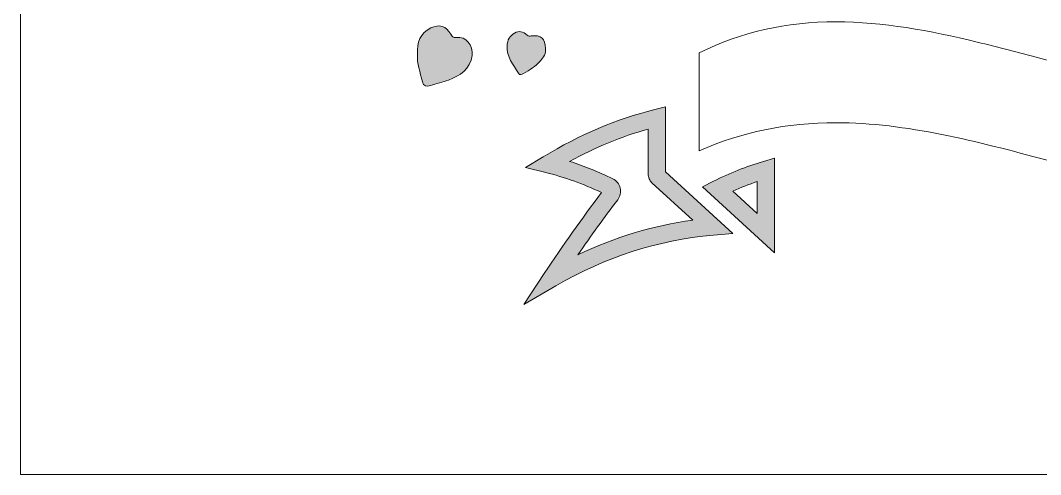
# Model space of a CAD drawing. Header units: inches. Extents: x 0 to 12, y -12 to 0.
# Drawn here: x 0 to 5.99, y -12 to -9.33 of the extents above; entities that cross this region are included whole.
import ezdxf

# ---------------------------------------------------------------- set-up
doc = ezdxf.new("R2010")
doc.units = ezdxf.units.IN
doc.header["$MEASUREMENT"] = 0
doc.layers.add('Layer 1', color=7, linetype='Continuous')

# ---------------------------------------------------------------- blocks, each defined once
blk = doc.blocks.new('block 2')
at = {"layer": 'Layer 1', "true_color": 0xffffff}
h = blk.add_hatch(color=7, dxfattribs=at)
h.dxf.hatch_style = 2
edge = h.paths.add_edge_path()
edge.add_spline(control_points=[(2.562, -9.431), (2.5406, -9.4347), (2.536, -9.4269), (2.5279, -9.4116), (2.5033, -9.3649), (2.4575, -9.3511), (2.4112, -9.3751), (2.3499, -9.4069), (2.3273, -9.4593), (2.3327, -9.5291), (2.3281, -9.5835), (2.3489, -9.6366), (2.362, -9.691), (2.3684, -9.7174), (2.3862, -9.7209), (2.4087, -9.7142), (2.4441, -9.7036), (2.4799, -9.6938), (2.5146, -9.6813), (2.5843, -9.6561), (2.6422, -9.6183), (2.6539, -9.5371), (2.6624, -9.4779), (2.6153, -9.4219), (2.562, -9.431)], knot_values=[0, 0, 0, 0, 1, 1, 1, 2, 2, 2, 3, 3, 3, 4, 4, 4, 5, 5, 5, 6, 6, 6, 7, 7, 7, 8, 8, 8, 8], degree=3, periodic=1)
h = blk.add_hatch(color=7, dxfattribs=at)
h.dxf.hatch_style = 2
edge = h.paths.add_edge_path()
edge.add_spline(control_points=[(3.0848, -9.4965), (3.0845, -9.4379), (3.0584, -9.4151), (3.0014, -9.4219), (2.9919, -9.4231), (2.9835, -9.4243), (2.9765, -9.4171), (2.9546, -9.3946), (2.9276, -9.3915), (2.9025, -9.4055), (2.875, -9.4209), (2.8607, -9.4467), (2.859, -9.4805), (2.8557, -9.5454), (2.8948, -9.5917), (2.9255, -9.642), (2.9339, -9.6557), (2.9456, -9.6483), (2.955, -9.6432), (2.9915, -9.6233), (3.0264, -9.6004), (3.0544, -9.5694), (3.0733, -9.5484), (3.0884, -9.5242), (3.0848, -9.4965)], knot_values=[0, 0, 0, 0, 1, 1, 1, 2, 2, 2, 3, 3, 3, 4, 4, 4, 5, 5, 5, 6, 6, 6, 7, 7, 7, 8, 8, 8, 8], degree=3, periodic=1)
h = blk.add_hatch(color=7, dxfattribs=at)
h.dxf.hatch_style = 2
edge = h.paths.add_edge_path()
edge.add_spline(control_points=[(3.7889, -9.8389), (3.7889, -9.8389), (3.726, -9.8544), (3.726, -9.8544), (3.5004, -9.9106), (3.2863, -10.0014), (3.0718, -10.1324), (3.0718, -10.1324), (2.968, -10.1958), (2.968, -10.1958), (2.968, -10.1958), (3.0859, -10.2248), (3.0859, -10.2248), (3.1942, -10.2516), (3.3046, -10.2911), (3.4139, -10.3426), (3.2986, -10.4954), (3.1883, -10.6514), (3.0772, -10.8192), (3.0772, -10.8192), (2.9578, -10.9996), (2.9578, -10.9996), (2.9578, -10.9996), (3.1449, -10.8913), (3.1449, -10.8913), (3.4425, -10.7187), (3.7365, -10.6239), (4.0707, -10.593), (4.0707, -10.593), (4.1848, -10.5825), (4.1848, -10.5825), (4.1848, -10.5825), (3.7889, -10.2211), (3.7889, -10.2211), (3.7889, -10.2211), (3.7889, -9.8389), (3.7889, -9.8389)], knot_values=[0, 0, 0, 0, 1, 1, 1, 2, 2, 2, 3, 3, 3, 4, 4, 4, 5, 5, 5, 6, 6, 6, 7, 7, 7, 8, 8, 8, 9, 9, 9, 10, 10, 10, 11, 11, 11, 12, 12, 12, 12], degree=3, periodic=1)
edge = h.paths.add_edge_path()
edge.add_spline(control_points=[(3.9498, -10.505), (3.7143, -10.5379), (3.4913, -10.6049), (3.275, -10.7079), (3.3517, -10.5969), (3.4291, -10.4903), (3.509, -10.3852), (3.5239, -10.3655), (3.5293, -10.3402), (3.5236, -10.3164), (3.5177, -10.2923), (3.5018, -10.2724), (3.4794, -10.2615), (3.3954, -10.2208), (3.311, -10.1868), (3.2266, -10.1596), (3.3782, -10.0764), (3.5303, -10.0137), (3.6876, -9.9694), (3.6876, -9.9694), (3.6876, -10.2299), (3.6876, -10.2299), (3.6876, -10.2363), (3.6883, -10.2425), (3.69, -10.2488), (3.6904, -10.2509), (3.691, -10.2531), (3.6918, -10.2552), (3.6931, -10.2593), (3.6946, -10.263), (3.6969, -10.2676), (3.6978, -10.2694), (3.699, -10.2712), (3.7, -10.2731), (3.7024, -10.2769), (3.705, -10.2802), (3.7078, -10.2836), (3.7084, -10.2844), (3.7092, -10.2851), (3.7098, -10.2857), (3.7098, -10.2857), (3.9498, -10.505), (3.9498, -10.505)], knot_values=[0, 0, 0, 0, 1, 1, 1, 2, 2, 2, 3, 3, 3, 4, 4, 4, 5, 5, 5, 6, 6, 6, 7, 7, 7, 8, 8, 8, 9, 9, 9, 10, 10, 10, 11, 11, 11, 12, 12, 12, 13, 13, 13, 14, 14, 14, 14], degree=3, periodic=1)
h = blk.add_hatch(color=7, dxfattribs=at)
h.dxf.hatch_style = 2
edge = h.paths.add_edge_path()
edge.add_spline(control_points=[(4.0717, -10.2763), (4.0717, -10.2763), (4.006, -10.3092), (4.006, -10.3092), (4.006, -10.3092), (4.4302, -10.6962), (4.4302, -10.6962), (4.4302, -10.6962), (4.4302, -10.1396), (4.4302, -10.1396), (4.4302, -10.1396), (4.3648, -10.1593), (4.3648, -10.1593), (4.2649, -10.1893), (4.1664, -10.2287), (4.0717, -10.2763)], knot_values=[0, 0, 0, 0, 1, 1, 1, 2, 2, 2, 3, 3, 3, 4, 4, 4, 5, 5, 5, 5], degree=3, periodic=1)
edge = h.paths.add_edge_path()
edge.add_spline(control_points=[(4.3289, -10.4666), (4.3289, -10.4666), (4.1844, -10.3348), (4.1844, -10.3348), (4.2317, -10.3135), (4.2801, -10.2943), (4.3289, -10.2775), (4.3289, -10.2775), (4.3289, -10.4666), (4.3289, -10.4666)], knot_values=[0, 0, 0, 0, 1, 1, 1, 2, 2, 2, 3, 3, 3, 3], degree=3, periodic=1)
at = {"layer": 'Layer 1', "lineweight": 0}
for points, knots in [([(6.3225, -9.6401), (6.6165, -9.7123), (6.9157, -9.7698), (7.2143, -9.7698), (7.5059, -9.7698), (7.7701, -9.7155), (8.0191, -9.6039), (8.0191, -9.6039), (8.0191, -10.1798), (8.0191, -10.1798), (7.7721, -10.3031), (7.5083, -10.3631), (7.2143, -10.3631), (6.8212, -10.3631), (6.4162, -10.2549), (6.0239, -10.1504), (5.622, -10.0432), (5.2063, -9.9323), (4.7917, -9.9323), (4.5001, -9.9323), (4.2359, -9.9867), (3.9869, -10.0983), (3.9869, -10.0983), (3.9869, -9.5223), (3.9869, -9.5223), (4.2341, -9.399), (4.4975, -9.3391), (4.7917, -9.3391), (5.0651, -9.3391), (5.3441, -9.3912), (5.6203, -9.4583), (5.7414, -9.4876), (5.8623, -9.5198), (5.9817, -9.5518), (6.0943, -9.5818), (6.2079, -9.6121), (6.3225, -9.6401)], [0, 0, 0, 0, 1, 1, 1, 2, 2, 2, 3, 3, 3, 4, 4, 4, 5, 5, 5, 6, 6, 6, 7, 7, 7, 8, 8, 8, 9, 9, 9, 10, 10, 10, 11, 11, 11, 12, 12, 12, 12]), ([(2.562, -9.431), (2.5406, -9.4347), (2.536, -9.4269), (2.5279, -9.4116), (2.5033, -9.3649), (2.4575, -9.3511), (2.4112, -9.3751), (2.3499, -9.4069), (2.3273, -9.4593), (2.3327, -9.5291), (2.3281, -9.5835), (2.3489, -9.6366), (2.362, -9.691), (2.3684, -9.7174), (2.3862, -9.7209), (2.4087, -9.7142), (2.4441, -9.7036), (2.4799, -9.6938), (2.5146, -9.6813), (2.5843, -9.6561), (2.6422, -9.6183), (2.6539, -9.5371), (2.6624, -9.4779), (2.6153, -9.4219), (2.562, -9.431)], [0, 0, 0, 0, 1, 1, 1, 2, 2, 2, 3, 3, 3, 4, 4, 4, 5, 5, 5, 6, 6, 6, 7, 7, 7, 8, 8, 8, 8]), ([(3.0848, -9.4965), (3.0845, -9.4379), (3.0584, -9.4151), (3.0014, -9.4219), (2.9919, -9.4231), (2.9835, -9.4243), (2.9765, -9.4171), (2.9546, -9.3946), (2.9276, -9.3915), (2.9025, -9.4055), (2.875, -9.4209), (2.8607, -9.4467), (2.859, -9.4805), (2.8557, -9.5454), (2.8948, -9.5917), (2.9255, -9.642), (2.9339, -9.6557), (2.9456, -9.6483), (2.955, -9.6432), (2.9915, -9.6233), (3.0264, -9.6004), (3.0544, -9.5694), (3.0733, -9.5484), (3.0884, -9.5242), (3.0848, -9.4965)], [0, 0, 0, 0, 1, 1, 1, 2, 2, 2, 3, 3, 3, 4, 4, 4, 5, 5, 5, 6, 6, 6, 7, 7, 7, 8, 8, 8, 8]), ([(3.7889, -9.8389), (3.7889, -9.8389), (3.726, -9.8544), (3.726, -9.8544), (3.5004, -9.9106), (3.2863, -10.0014), (3.0718, -10.1324), (3.0718, -10.1324), (2.968, -10.1958), (2.968, -10.1958), (2.968, -10.1958), (3.0859, -10.2248), (3.0859, -10.2248), (3.1942, -10.2516), (3.3046, -10.2911), (3.4139, -10.3426), (3.2986, -10.4954), (3.1883, -10.6514), (3.0772, -10.8192), (3.0772, -10.8192), (2.9578, -10.9996), (2.9578, -10.9996), (2.9578, -10.9996), (3.1449, -10.8913), (3.1449, -10.8913), (3.4425, -10.7187), (3.7365, -10.6239), (4.0707, -10.593), (4.0707, -10.593), (4.1848, -10.5825), (4.1848, -10.5825), (4.1848, -10.5825), (3.7889, -10.2211), (3.7889, -10.2211), (3.7889, -10.2211), (3.7889, -9.8389), (3.7889, -9.8389)], [0, 0, 0, 0, 1, 1, 1, 2, 2, 2, 3, 3, 3, 4, 4, 4, 5, 5, 5, 6, 6, 6, 7, 7, 7, 8, 8, 8, 9, 9, 9, 10, 10, 10, 11, 11, 11, 12, 12, 12, 12]), ([(3.9498, -10.505), (3.7143, -10.5379), (3.4913, -10.6049), (3.275, -10.7079), (3.3517, -10.5969), (3.4291, -10.4903), (3.509, -10.3852), (3.5239, -10.3655), (3.5293, -10.3402), (3.5236, -10.3164), (3.5177, -10.2923), (3.5018, -10.2724), (3.4794, -10.2615), (3.3954, -10.2208), (3.311, -10.1868), (3.2266, -10.1596), (3.3782, -10.0764), (3.5303, -10.0137), (3.6876, -9.9694), (3.6876, -9.9694), (3.6876, -10.2299), (3.6876, -10.2299), (3.6876, -10.2363), (3.6883, -10.2425), (3.69, -10.2488), (3.6904, -10.2509), (3.691, -10.2531), (3.6918, -10.2552), (3.6931, -10.2593), (3.6946, -10.263), (3.6969, -10.2676), (3.6978, -10.2694), (3.699, -10.2712), (3.7, -10.2731), (3.7024, -10.2769), (3.705, -10.2802), (3.7078, -10.2836), (3.7084, -10.2844), (3.7092, -10.2851), (3.7098, -10.2857), (3.7098, -10.2857), (3.9498, -10.505), (3.9498, -10.505)], [0, 0, 0, 0, 1, 1, 1, 2, 2, 2, 3, 3, 3, 4, 4, 4, 5, 5, 5, 6, 6, 6, 7, 7, 7, 8, 8, 8, 9, 9, 9, 10, 10, 10, 11, 11, 11, 12, 12, 12, 13, 13, 13, 14, 14, 14, 14]), ([(4.0717, -10.2763), (4.0717, -10.2763), (4.006, -10.3092), (4.006, -10.3092), (4.006, -10.3092), (4.4302, -10.6962), (4.4302, -10.6962), (4.4302, -10.6962), (4.4302, -10.1396), (4.4302, -10.1396), (4.4302, -10.1396), (4.3648, -10.1593), (4.3648, -10.1593), (4.2649, -10.1893), (4.1664, -10.2287), (4.0717, -10.2763)], [0, 0, 0, 0, 1, 1, 1, 2, 2, 2, 3, 3, 3, 4, 4, 4, 5, 5, 5, 5]), ([(4.3289, -10.4666), (4.3289, -10.4666), (4.1844, -10.3348), (4.1844, -10.3348), (4.2317, -10.3135), (4.2801, -10.2943), (4.3289, -10.2775), (4.3289, -10.2775), (4.3289, -10.4666), (4.3289, -10.4666)], [0, 0, 0, 0, 1, 1, 1, 2, 2, 2, 3, 3, 3, 3])]:
    blk.add_open_spline(points, degree=3, knots=knots, dxfattribs=at)

msp = doc.modelspace()

# ---------------------------------------------------------------- linework, layer by layer
at = {"layer": 'Layer 1', "lineweight": 0}
msp.add_lwpolyline([(12, -12), (0, -12), (0, 0), (12, 0), (12, -12)], dxfattribs=at)

# ---------------------------------------------------------------- block references
at = {"layer": 'Layer 1'}
msp.add_blockref('block 2', (0, 0), dxfattribs=at)

doc.saveas('drawing.dxf')
